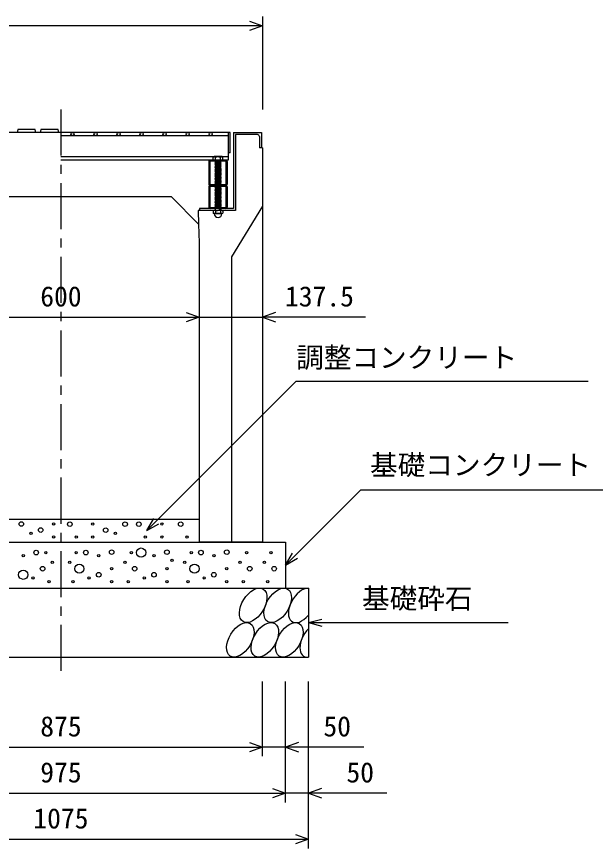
# Model space of a CAD drawing. Units: millimetres, scale not verified. Extents: x -16800 to 16800, y -5940 to 5940.
# Drawn here: x 8185 to 9442, y 2019 to 3826 of the extents above; entities that cross this region are included whole.
import ezdxf
from ezdxf.enums import TextEntityAlignment as Align

# ---------------------------------------------------------------- set-up
doc = ezdxf.new("R2010")
doc.units = ezdxf.units.MM
doc.header["$LTSCALE"] = 20
doc.linetypes.add('CHAIN1', pattern=[8, 5, -1, 1, -1])
doc.linetypes.add('DOTTED', pattern=[1.75, 0.25, -1.5])
for name, color, linetype, lineweight in [('0-0_DIM', 7, 'Continuous', 25), ('0-2_HATCH', 6, 'Continuous', 25), ('0-5_OUTLINE', 3, 'Continuous', 25)]:
    doc.layers.add(name, color=color, linetype=linetype, lineweight=lineweight)
doc.styles.add('ＭＳ ゴシック', font='')
doc.styles.get('ＭＳ ゴシック').set_extended_font_data('MS Gothic')

msp = doc.modelspace()

# ---------------------------------------------------------------- linework, layer by layer
at = {"layer": '0-0_DIM'}
for p, q in [((8719.28, 3826.41), (8719.28, 3624.66)), ((8719.28, 3806.41), (7844.28, 3806.41)), ((7981.78, 3173.37), (8581.78, 3173.37)), ((8581.78, 3173.37), (8719.28, 3173.37)), ((8943.32, 3173.37), (8719.28, 3173.37)), ((8468.1, 2709.66), (8792.57, 3034.13)), ((8792.57, 3034.13), (9426.92, 3034.13)), ((8932.94, 2798.32), (8769.28, 2634.66)), ((8932.94, 2798.32), (9579.81, 2798.32)), ((8468.1, 2709.66), (8483.1, 2735.64)), ((8468.1, 2709.66), (8494.08, 2724.66)), ((8769.28, 2634.66), (8784.28, 2660.64)), ((8769.28, 2634.66), (8795.26, 2649.66)), ((8819.28, 2509.66), (8848.26, 2517.43)), ((8819.28, 2509.66), (9252.6, 2509.66)), ((8819.28, 2509.66), (8848.26, 2501.9)), ((8719.28, 2219.15), (8719.28, 2381.49)), ((8769.28, 2119.15), (8769.28, 2381.49)), ((8819.28, 2019.15), (8819.28, 2381.49)), ((7844.28, 2239.15), (8719.28, 2239.15)), ((8939.28, 2239.15), (8719.28, 2239.15)), ((7794.28, 2139.15), (8769.28, 2139.15)), ((8989.28, 2139.15), (8769.28, 2139.15)), ((7744.28, 2039.15), (8819.28, 2039.15))]:
    msp.add_line(p, q, dxfattribs=at)
at = {"layer": '0-0_DIM', "linetype": 'CHAIN1'}
msp.add_line((8281.78, 3624.66), (8281.78, 2384.66), dxfattribs=at)
at = {"layer": '0-0_DIM'}
for points in [[(8691.13, 3816.67), (8719.32, 3806.41), (8691.13, 3796.14)], [(8553.59, 3183.63), (8581.78, 3173.37), (8553.59, 3163.11)], [(8747.47, 3183.63), (8719.28, 3173.37), (8747.47, 3163.11)], [(8691.09, 2249.41), (8719.28, 2239.15), (8691.09, 2228.89)], [(8797.47, 2249.41), (8769.28, 2239.15), (8797.47, 2228.89)], [(8741.09, 2149.41), (8769.28, 2139.15), (8741.09, 2128.89)], [(8847.47, 2149.41), (8819.28, 2139.15), (8847.47, 2128.89)], [(8791.09, 2049.41), (8819.28, 2039.15), (8791.09, 2028.89)]]:
    msp.add_lwpolyline(points, dxfattribs=at)
at = {"layer": '0-2_HATCH'}
for p, q in [((8226.78, 3574.66), (8225.78, 3581.16)), ((8276.78, 3574.66), (8275.78, 3581.16)), ((8649.28, 3574.66), (8281.78, 3574.66)), ((8644.78, 3567.66), (8281.78, 3567.66)), ((8644.78, 3574.66), (8644.78, 3514.66)), ((8649.28, 3530.66), (8649.28, 3574.66)), ((8656.28, 3574.66), (8656.28, 3409.66)), ((8660.78, 3570.16), (8660.78, 3405.16)), ((8708.28, 3570.16), (8660.78, 3570.16)), ((8712.78, 3565.66), (8712.78, 3541.66)), ((8649.28, 3530.66), (8644.78, 3530.66)), ((8717.28, 3541.66), (8712.78, 3541.66)), ((8613.6, 3521.66), (8281.78, 3521.66)), ((8644.78, 3514.66), (8281.78, 3514.66)), ((8602.78, 3511.66), (8602.78, 3462.66)), ((8639.78, 3514.66), (8605.78, 3514.66)), ((8614.28, 3522.16), (8612.28, 3520.66)), ((8612.28, 3514.66), (8612.28, 3520.66)), ((8633.28, 3514.66), (8612.28, 3514.66)), ((8612.61, 3520.94), (8614.28, 3522.16)), ((8631.28, 3522.16), (8614.28, 3522.16)), ((8616.28, 3514.66), (8629.28, 3514.66)), ((8616.28, 3513.66), (8617.28, 3514.66)), ((8617.28, 3512.66), (8616.28, 3513.66)), ((8629.28, 3512.66), (8616.28, 3511.66)), ((8616.28, 3511.66), (8617.28, 3512.66)), ((8617.28, 3510.66), (8616.28, 3511.66)), ((8616.28, 3509.66), (8617.28, 3510.66)), ((8629.28, 3510.66), (8616.28, 3509.66)), ((8617.28, 3508.66), (8616.28, 3509.66)), ((8616.28, 3507.66), (8617.28, 3508.66)), ((8629.28, 3508.66), (8616.28, 3507.66)), ((8617.28, 3506.66), (8616.28, 3507.66)), ((8616.28, 3505.66), (8617.28, 3506.66)), ((8629.28, 3506.66), (8616.28, 3505.66)), ((8617.28, 3514.66), (8617.28, 3520.66)), ((8628.28, 3514.66), (8628.28, 3520.66)), ((8628.28, 3513.66), (8629.28, 3514.66)), ((8629.28, 3512.66), (8628.28, 3513.66)), ((8628.28, 3509.66), (8629.28, 3510.66)), ((8629.28, 3508.66), (8628.28, 3509.66)), ((8628.28, 3507.66), (8629.28, 3508.66)), ((8629.28, 3506.66), (8628.28, 3507.66)), ((8628.28, 3505.66), (8629.28, 3506.66)), ((8632.96, 3520.94), (8631.28, 3522.16)), ((8644.78, 3521.66), (8631.97, 3521.66)), ((8633.28, 3514.66), (8633.28, 3520.66)), ((8642.78, 3511.66), (8642.78, 3462.66)), ((8617.28, 3504.66), (8616.28, 3505.66)), ((8616.28, 3503.66), (8617.28, 3504.66)), ((8629.28, 3504.66), (8616.28, 3503.66)), ((8617.28, 3502.66), (8616.28, 3503.66)), ((8629.28, 3502.66), (8616.28, 3501.66)), ((8616.28, 3501.66), (8617.28, 3502.66)), ((8629.28, 3500.66), (8616.28, 3499.66)), ((8617.28, 3498.66), (8616.28, 3499.66)), ((8629.28, 3498.66), (8616.28, 3497.66)), ((8616.28, 3497.66), (8617.28, 3498.66)), ((8617.28, 3496.66), (8616.28, 3497.66)), ((8629.28, 3496.66), (8616.28, 3495.66)), ((8616.28, 3495.66), (8617.28, 3496.66)), ((8617.28, 3494.66), (8616.28, 3495.66)), ((8629.28, 3494.66), (8616.28, 3493.66)), ((8616.28, 3493.66), (8617.28, 3494.66)), ((8617.28, 3492.66), (8616.28, 3493.66)), ((8629.28, 3492.66), (8616.28, 3491.66)), ((8616.28, 3491.66), (8617.28, 3492.66)), ((8617.28, 3490.66), (8616.28, 3491.66)), ((8629.28, 3490.66), (8616.28, 3489.66)), ((8616.28, 3489.66), (8617.28, 3490.66)), ((8617.28, 3488.66), (8616.28, 3489.66)), ((8629.28, 3488.66), (8616.28, 3487.66)), ((8616.28, 3487.66), (8617.28, 3488.66)), ((8629.28, 3504.66), (8628.28, 3505.66)), ((8628.28, 3501.66), (8629.28, 3502.66)), ((8629.28, 3500.66), (8628.28, 3501.66)), ((8628.28, 3499.66), (8629.28, 3500.66)), ((8629.28, 3498.66), (8628.28, 3499.66)), ((8628.28, 3497.66), (8629.28, 3498.66)), ((8628.28, 3497.66), (8629.28, 3496.66)), ((8628.28, 3495.66), (8629.28, 3496.66)), ((8628.28, 3495.66), (8629.28, 3494.66)), ((8628.28, 3493.66), (8629.28, 3494.66)), ((8628.28, 3493.66), (8629.28, 3492.66)), ((8628.28, 3491.66), (8629.28, 3492.66)), ((8628.28, 3491.66), (8629.28, 3490.66)), ((8628.28, 3489.66), (8629.28, 3490.66)), ((8628.28, 3489.66), (8629.28, 3488.66)), ((8628.28, 3487.66), (8629.28, 3488.66)), ((8617.28, 3486.66), (8616.28, 3487.66)), ((8629.28, 3486.66), (8616.28, 3485.66)), ((8616.28, 3485.66), (8617.28, 3486.66)), ((8617.28, 3484.66), (8616.28, 3485.66)), ((8629.28, 3484.66), (8616.28, 3483.66)), ((8616.28, 3483.66), (8617.28, 3484.66)), ((8617.28, 3482.66), (8616.28, 3483.66)), ((8629.28, 3482.66), (8616.28, 3481.66)), ((8616.28, 3481.66), (8617.28, 3482.66)), ((8617.28, 3480.66), (8616.28, 3481.66)), ((8629.28, 3480.66), (8616.28, 3479.66)), ((8616.28, 3479.66), (8617.28, 3480.66)), ((8617.28, 3478.66), (8616.28, 3479.66)), ((8629.28, 3478.66), (8616.28, 3477.66)), ((8616.28, 3477.66), (8617.28, 3478.66)), ((8617.28, 3476.66), (8616.28, 3477.66)), ((8629.28, 3476.66), (8616.28, 3475.66)), ((8616.28, 3475.66), (8617.28, 3476.66)), ((8617.28, 3474.67), (8616.28, 3475.66)), ((8616.28, 3473.67), (8617.28, 3474.67)), ((8629.28, 3474.66), (8616.28, 3473.66)), ((8617.28, 3472.67), (8616.28, 3473.67)), ((8629.29, 3472.66), (8616.28, 3471.66)), ((8616.28, 3471.66), (8617.28, 3472.66)), ((8617.28, 3470.66), (8616.28, 3471.66)), ((8629.29, 3470.66), (8616.29, 3469.66)), ((8616.29, 3469.66), (8617.29, 3470.66)), ((8628.28, 3487.66), (8629.28, 3486.66)), ((8628.28, 3485.66), (8629.28, 3486.66)), ((8628.28, 3485.66), (8629.28, 3484.66)), ((8628.28, 3483.66), (8629.28, 3484.66)), ((8628.28, 3483.66), (8629.28, 3482.66)), ((8628.28, 3481.66), (8629.28, 3482.66)), ((8628.28, 3481.66), (8629.28, 3480.66)), ((8628.28, 3479.66), (8629.28, 3480.66)), ((8628.28, 3479.66), (8629.28, 3478.66)), ((8628.28, 3477.66), (8629.28, 3478.66)), ((8628.28, 3477.66), (8629.28, 3476.66)), ((8628.28, 3475.66), (8629.28, 3476.66)), ((8628.28, 3475.66), (8629.29, 3474.66)), ((8628.28, 3473.66), (8629.28, 3474.66)), ((8628.28, 3473.66), (8629.29, 3472.66)), ((8628.28, 3471.66), (8629.29, 3472.66)), ((8628.29, 3471.66), (8629.29, 3470.66)), ((8628.29, 3469.66), (8629.29, 3470.66)), ((8602.78, 3456.66), (8602.78, 3412.66)), ((8639.78, 3459.66), (8605.78, 3459.66)), ((8639.78, 3459.66), (8605.78, 3459.66)), ((8617.29, 3468.66), (8616.29, 3469.66)), ((8629.29, 3468.66), (8616.29, 3467.66)), ((8616.29, 3467.66), (8617.29, 3468.66)), ((8617.29, 3466.66), (8616.29, 3467.66)), ((8629.29, 3466.66), (8616.29, 3465.66)), ((8616.29, 3465.66), (8617.29, 3466.66)), ((8617.29, 3464.66), (8616.29, 3465.66)), ((8629.29, 3464.66), (8616.29, 3463.66)), ((8616.29, 3463.66), (8617.29, 3464.66)), ((8617.29, 3462.66), (8616.29, 3463.66)), ((8629.29, 3456.66), (8616.29, 3455.66)), ((8616.29, 3455.66), (8617.29, 3456.66)), ((8617.29, 3454.66), (8616.29, 3455.66)), ((8629.29, 3454.66), (8616.29, 3453.66)), ((8616.29, 3453.66), (8617.29, 3454.66)), ((8617.29, 3452.66), (8616.29, 3453.66)), ((8629.3, 3462.65), (8616.3, 3461.65)), ((8616.3, 3461.65), (8617.3, 3462.65)), ((8617.3, 3460.65), (8616.3, 3461.65)), ((8616.3, 3459.65), (8617.3, 3460.65)), ((8617.3, 3458.65), (8616.3, 3459.65)), ((8616.3, 3457.65), (8617.3, 3458.65)), ((8617.3, 3456.65), (8616.3, 3457.65)), ((8629.3, 3452.65), (8616.3, 3451.65)), ((8616.3, 3451.65), (8617.3, 3452.65)), ((8628.29, 3469.66), (8629.29, 3468.66)), ((8628.29, 3467.66), (8629.29, 3468.66)), ((8628.29, 3467.66), (8629.29, 3466.66)), ((8628.29, 3465.66), (8629.29, 3466.66)), ((8628.29, 3465.66), (8629.29, 3464.65)), ((8628.29, 3463.65), (8629.29, 3464.65)), ((8628.29, 3463.65), (8629.3, 3462.65)), ((8628.29, 3455.66), (8629.29, 3456.66)), ((8628.29, 3455.66), (8629.3, 3454.65)), ((8628.29, 3453.66), (8629.29, 3454.66)), ((8628.29, 3453.66), (8629.3, 3452.65)), ((8628.3, 3461.65), (8629.3, 3462.65)), ((8628.3, 3461.65), (8629.3, 3460.65)), ((8628.3, 3459.65), (8629.3, 3460.65)), ((8628.3, 3459.65), (8629.3, 3458.65)), ((8628.3, 3457.65), (8629.3, 3458.65)), ((8628.3, 3457.65), (8629.3, 3456.65)), ((8628.3, 3451.65), (8629.3, 3452.65)), ((8642.78, 3456.66), (8642.78, 3412.66)), ((8617.3, 3450.65), (8616.3, 3451.65)), ((8629.3, 3450.65), (8616.3, 3449.65)), ((8616.3, 3449.65), (8617.3, 3450.65)), ((8617.3, 3448.65), (8616.3, 3449.65)), ((8629.3, 3448.65), (8616.3, 3447.65)), ((8616.3, 3447.65), (8617.3, 3448.65)), ((8617.3, 3446.65), (8616.3, 3447.65)), ((8629.3, 3446.65), (8616.3, 3445.65)), ((8616.3, 3445.65), (8617.3, 3446.65)), ((8617.3, 3444.65), (8616.3, 3445.65)), ((8629.31, 3444.65), (8616.31, 3443.65)), ((8616.31, 3443.65), (8617.31, 3444.65)), ((8617.31, 3442.65), (8616.31, 3443.65)), ((8629.31, 3442.64), (8616.31, 3441.64)), ((8616.31, 3441.64), (8617.31, 3442.64)), ((8617.31, 3440.64), (8616.31, 3441.64)), ((8629.31, 3440.64), (8616.31, 3439.64)), ((8616.31, 3439.64), (8617.31, 3440.64)), ((8617.31, 3438.64), (8616.31, 3439.64)), ((8629.31, 3438.64), (8616.31, 3437.64)), ((8616.31, 3437.64), (8617.31, 3438.64)), ((8617.31, 3436.64), (8616.31, 3437.64)), ((8629.32, 3436.64), (8616.32, 3435.64)), ((8616.32, 3435.64), (8617.32, 3436.64)), ((8617.32, 3434.64), (8616.32, 3435.64)), ((8629.32, 3434.64), (8616.32, 3433.64)), ((8616.32, 3433.64), (8617.32, 3434.64)), ((8628.3, 3451.65), (8629.3, 3450.65)), ((8628.3, 3449.65), (8629.3, 3450.65)), ((8628.3, 3449.65), (8629.3, 3448.65)), ((8628.3, 3447.65), (8629.3, 3448.65)), ((8628.3, 3447.65), (8629.3, 3446.65)), ((8628.3, 3445.65), (8629.3, 3446.65)), ((8628.3, 3445.65), (8629.31, 3444.65)), ((8628.31, 3443.65), (8629.31, 3444.65)), ((8628.31, 3443.65), (8629.31, 3442.64)), ((8628.31, 3441.64), (8629.31, 3442.64)), ((8628.31, 3441.64), (8629.31, 3440.64)), ((8628.31, 3439.64), (8629.31, 3440.64)), ((8628.31, 3439.64), (8629.31, 3438.64)), ((8628.31, 3437.64), (8629.31, 3438.64)), ((8628.31, 3437.64), (8629.32, 3436.64)), ((8628.32, 3435.64), (8629.32, 3436.64)), ((8628.32, 3435.64), (8629.32, 3434.64)), ((8628.32, 3433.64), (8629.32, 3434.64)), ((8617.32, 3432.64), (8616.32, 3433.64)), ((8629.32, 3432.63), (8616.32, 3431.63)), ((8616.32, 3431.63), (8617.32, 3432.63)), ((8617.32, 3430.63), (8616.32, 3431.63)), ((8629.32, 3430.63), (8616.32, 3429.63)), ((8616.32, 3429.63), (8617.32, 3430.63)), ((8617.32, 3428.63), (8616.32, 3429.63)), ((8629.33, 3428.63), (8616.33, 3427.63)), ((8616.33, 3427.63), (8617.33, 3428.63)), ((8617.33, 3426.63), (8616.33, 3427.63)), ((8629.33, 3426.63), (8616.33, 3425.63)), ((8616.33, 3425.63), (8617.33, 3426.63)), ((8617.33, 3424.63), (8616.33, 3425.63)), ((8629.33, 3424.63), (8616.33, 3423.63)), ((8616.33, 3423.63), (8617.33, 3424.63)), ((8617.33, 3422.63), (8616.33, 3423.63)), ((8629.33, 3422.62), (8616.33, 3421.62)), ((8616.33, 3421.62), (8617.33, 3422.62)), ((8617.33, 3420.62), (8616.33, 3421.62)), ((8629.34, 3420.62), (8616.34, 3419.62)), ((8616.34, 3419.62), (8617.34, 3420.62)), ((8617.34, 3418.62), (8616.34, 3419.62)), ((8629.34, 3418.62), (8616.34, 3417.62)), ((8616.34, 3417.62), (8617.34, 3418.62)), ((8617.34, 3416.62), (8616.34, 3417.62)), ((8629.34, 3416.62), (8616.34, 3415.62)), ((8616.34, 3415.62), (8617.34, 3416.62)), ((8628.32, 3433.64), (8629.32, 3432.63)), ((8628.32, 3431.63), (8629.32, 3432.63)), ((8628.32, 3431.63), (8629.32, 3430.63)), ((8628.32, 3429.63), (8629.32, 3430.63)), ((8628.32, 3429.63), (8629.33, 3428.63)), ((8628.33, 3427.63), (8629.33, 3428.63)), ((8628.33, 3427.63), (8629.33, 3426.63)), ((8628.33, 3425.63), (8629.33, 3426.63)), ((8628.33, 3425.63), (8629.33, 3424.63)), ((8628.33, 3423.63), (8629.33, 3424.63)), ((8628.33, 3423.63), (8629.33, 3422.62)), ((8628.33, 3421.62), (8629.33, 3422.62)), ((8628.33, 3421.62), (8629.34, 3420.62)), ((8628.34, 3419.62), (8629.34, 3420.62)), ((8628.34, 3419.62), (8629.34, 3418.62)), ((8628.34, 3417.62), (8629.34, 3418.62)), ((8628.34, 3417.62), (8629.34, 3416.62)), ((8628.34, 3415.62), (8629.34, 3416.62)), ((8660.78, 3405.16), (8580.02, 3405.16)), ((8580.02, 3405.16), (8580.76, 3375.69)), ((8582.28, 3409.66), (8582.28, 3405.16)), ((8656.28, 3409.66), (8582.28, 3409.66)), ((8639.78, 3409.66), (8605.78, 3409.66)), ((8613.44, 3405.16), (8612.58, 3404.51)), ((8612.58, 3404.51), (8612.58, 3399.33)), ((8614.27, 3398.36), (8612.58, 3399.33)), ((8632.12, 3405.16), (8613.44, 3405.16)), ((8614.27, 3398.03), (8614.27, 3398.36)), ((8631.3, 3398.36), (8614.27, 3398.36)), ((8631.3, 3398.03), (8614.27, 3398.03)), ((8617.34, 3414.62), (8616.34, 3415.62)), ((8629.34, 3414.62), (8616.34, 3413.62)), ((8616.34, 3413.62), (8617.34, 3414.62)), ((8617.34, 3412.62), (8616.34, 3413.62)), ((8629.35, 3412.61), (8616.35, 3411.61)), ((8616.35, 3411.61), (8617.35, 3412.61)), ((8617.35, 3410.61), (8616.35, 3411.61)), ((8616.35, 3409.61), (8617.35, 3410.61)), ((8617.35, 3408.61), (8616.35, 3409.61)), ((8616.35, 3407.61), (8617.35, 3408.61)), ((8617.35, 3406.61), (8616.35, 3407.61)), ((8616.35, 3405.61), (8617.35, 3406.61)), ((8616.8, 3405.16), (8616.35, 3405.61)), ((8617.68, 3404.51), (8617.68, 3399.33)), ((8627.89, 3404.51), (8627.89, 3399.33)), ((8628.34, 3415.62), (8629.34, 3414.62)), ((8628.34, 3413.62), (8629.34, 3414.62)), ((8628.34, 3413.62), (8629.35, 3412.61)), ((8628.35, 3411.61), (8629.35, 3412.61)), ((8628.35, 3411.61), (8629.35, 3410.61)), ((8628.35, 3409.61), (8629.35, 3410.61)), ((8628.35, 3409.61), (8629.35, 3408.61)), ((8628.35, 3407.61), (8629.35, 3408.61)), ((8628.35, 3407.61), (8629.35, 3406.61)), ((8628.35, 3405.61), (8629.35, 3406.61)), ((8628.35, 3405.61), (8628.8, 3405.16)), ((8631.3, 3398.36), (8632.99, 3399.33)), ((8631.3, 3398.03), (8631.3, 3398.36)), ((8632.12, 3405.16), (8632.99, 3404.51)), ((8632.99, 3404.51), (8632.99, 3399.33))]:
    msp.add_line(p, q, dxfattribs=at)
at = {"layer": '0-2_HATCH', "linetype": 'DOTTED'}
for p, q in [((8629.28, 3514.66), (8616.28, 3513.66)), ((8629.3, 3460.65), (8616.3, 3459.65)), ((8629.3, 3458.65), (8616.3, 3457.65)), ((8629.35, 3410.61), (8616.35, 3409.61)), ((8629.35, 3408.61), (8616.35, 3407.61)), ((8629.35, 3406.61), (8616.35, 3405.61)), ((8616.8, 3405.16), (8628.8, 3405.16))]:
    msp.add_line(p, q, dxfattribs=at)
at = {"layer": '0-2_HATCH'}
for points in [[(8225.78, 3581.16), (8187.78, 3581.16), (8186.78, 3574.66)], [(8275.78, 3581.16), (8237.78, 3581.16), (8236.78, 3574.66)], [(8629.28, 3510.66), (8628.28, 3511.66), (8629.28, 3512.66)], [(8616.28, 3499.66), (8617.28, 3500.66), (8616.28, 3501.66)], [(8629.28, 3502.66), (8628.28, 3503.66), (8629.28, 3504.66)]]:
    msp.add_lwpolyline(points, dxfattribs=at)
for points in [[(8605.08, 3512.36), (8605.08, 3461.96), (8640.48, 3461.96), (8640.48, 3512.36)], [(8605.08, 3457.36), (8605.08, 3411.96), (8640.48, 3411.96), (8640.48, 3457.36)]]:
    msp.add_lwpolyline(points, close=True, dxfattribs=at)
for centre, radius in [((8306.78, 3571.16), 3.5), ((8356.78, 3571.16), 3.5), ((8406.78, 3571.16), 3.5), ((8456.78, 3571.16), 3.5), ((8506.78, 3571.16), 3.5), ((8556.78, 3571.16), 3.5), ((8606.78, 3571.16), 3.5), ((8195.66, 2723.97), 5), ((8237.71, 2710.84), 5), ((8265.75, 2723.97), 2.5), ((8300.92, 2723.69), 5), ((8350.82, 2723.69), 2.5), ((8378.86, 2710.56), 5), ((8420.92, 2723.69), 5), ((8450.92, 2723.69), 5), ((8500.82, 2723.69), 2.5), ((8541.72, 2723.69), 5), ((8216.69, 2703.84), 2.5), ((8265.75, 2695.96), 2.5), ((8314.94, 2695.68), 2.5), ((8350.82, 2695.68), 2.5), ((8399.89, 2703.56), 2.5), ((8464.94, 2695.68), 2.5), ((8500.82, 2695.68), 2.5), ((8555.74, 2695.68), 2.5), ((8199.79, 2654.84), 2.5), ((8227.82, 2661.84), 5), ((8248.86, 2661.84), 2.5), ((8314.71, 2661.84), 2.5), ((8335.74, 2661.84), 5), ((8363.78, 2654.84), 2.5), ((8391.82, 2662.72), 5), ((8434.71, 2661.84), 2.5), ((8455.74, 2661.84), 10), ((8483.78, 2654.84), 2.5), ((8511.82, 2662.72), 5), ((8564.71, 2661.84), 2.5), ((8585.74, 2661.84), 5), ((8613.78, 2654.84), 2.5), ((8641.82, 2662.72), 5), ((8684.71, 2661.84), 2.5), ((8737.69, 2661.84), 2.5), ((8262.87, 2640.83), 2.5), ((8300.69, 2640.83), 2.5), ((8420.69, 2640.83), 2.5), ((8523.16, 2645.15), 2.5), ((8550.69, 2640.83), 2.5), ((8670.69, 2640.83), 2.5), ((8723.67, 2640.83), 2.5), ((8199.79, 2613.69), 10), ((8241.84, 2626.82), 5), ((8321.72, 2626.82), 10), ((8391.82, 2626.82), 2.5), ((8441.72, 2626.82), 5), ((8511.82, 2626.82), 2.5), ((8571.72, 2626.82), 10), ((8641.82, 2626.82), 2.5), ((8691.72, 2626.82), 5), ((8744.7, 2626.82), 5), ((8220.82, 2606.69), 2.5), ((8342.75, 2606.69), 2.5), ((8363.78, 2613.69), 5), ((8462.75, 2606.69), 2.5), ((8483.78, 2613.69), 5), ((8592.75, 2606.69), 2.5), ((8613.78, 2613.69), 5), ((8255.86, 2598.81), 2.5), ((8307.7, 2598.81), 2.5), ((8391.82, 2598.81), 2.5), ((8427.7, 2598.81), 2.5), ((8511.82, 2598.81), 2.5), ((8557.7, 2598.81), 2.5), ((8641.82, 2598.81), 2.5), ((8677.7, 2598.81), 2.5), ((8730.68, 2598.81), 2.5)]:
    msp.add_circle(centre, radius, dxfattribs=at)
for centre, radius, start, end in [((8708.28, 3565.66), 4.5, 0, 90), ((8605.78, 3511.66), 3, 90, 180), ((8614.78, 3518.04), 3.62, 46.39563, 133.60437), ((8622.78, 3506.04), 15.62, 69.39075, 110.60925), ((8630.78, 3518.04), 3.62, 46.39563, 133.60437), ((8639.78, 3511.66), 3, 0, 90), ((8605.78, 3462.66), 3, 180, 270), ((8605.78, 3456.66), 3, 90, 180), ((8639.78, 3462.66), 3, 270, 0), ((8639.78, 3456.66), 3, 0, 90), ((8605.78, 3412.66), 3, 180, 270), ((8615.13, 3399.82), 5.35, 61.49832, 118.50684), ((8615.13, 3404.03), 5.35, 241.49843, 298.50089), ((8622.78, 3398.03), 8.19, 180, 359.99995), ((8622.78, 3384.75), 20.42, 75.52621, 104.47362), ((8622.78, 3419.1), 20.42, 255.52638, 284.47374), ((8630.44, 3399.82), 5.35, 61.49231, 118.50169), ((8630.44, 3404.03), 5.35, 241.49989, 298.5), ((8639.78, 3412.66), 3, 270, 0)]:
    msp.add_arc(centre, radius, start, end, dxfattribs=at)
for centre in [(8699.01, 2547.14), (8752.22, 2547.14), (8671.12, 2472.15), (8724.33, 2472.15), (8777.54, 2472.15)]:
    msp.add_ellipse(centre, major_axis=(21.81, 35.31), ratio=0.5792, dxfattribs=at)
for centre, start_param, end_param in [((8805.42, 2547.14), 0.3357715, 4.4411806), ((8830.74, 2472.15), 1.2110787, 3.5658734)]:
    msp.add_ellipse(centre, major_axis=(21.81, 35.31), ratio=0.5792, start_param=start_param, end_param=end_param, dxfattribs=at)
at = {"layer": '0-5_OUTLINE'}
for p, q in [((8281.78, 3574.66), (7846.28, 3574.66)), ((8656.28, 3574.66), (8717.28, 3574.66)), ((8717.28, 3574.66), (8717.28, 3541.66)), ((8719.28, 3541.66), (8717.28, 3541.66)), ((8719.28, 3541.66), (8719.28, 2684.66)), ((8521.78, 3434.66), (8041.78, 3434.66)), ((8521.78, 3434.66), (8580.76, 3375.69)), ((8719.28, 3414.66), (8651.78, 3304.66)), ((8580.76, 3375.69), (8581.78, 3334.66)), ((8581.78, 3334.66), (8581.78, 2684.66)), ((8651.78, 3304.66), (8651.78, 2684.66)), ((7981.78, 2734.66), (8581.78, 2734.66)), ((7794.28, 2684.66), (8769.28, 2684.66)), ((8719.28, 2684.66), (8581.78, 2684.66)), ((8769.28, 2684.66), (8769.28, 2584.66)), ((7744.28, 2584.66), (8819.28, 2584.66)), ((8819.28, 2584.66), (8819.28, 2434.66)), ((7744.28, 2434.66), (8819.28, 2434.66))]:
    msp.add_line(p, q, dxfattribs=at)

# ---------------------------------------------------------------- texts
at = {"layer": '0-0_DIM', "style": 'ＭＳ ゴシック'}
for s, p in [('600', (8236.78, 3183.37)), ('137.5', (8768.32, 3183.37)), ('調整コンクリート', (8792.57, 3050.55)), ('基礎コンクリート', (8952.94, 2817.05)), ('基礎砕石', (8935.6, 2526.83)), ('875', (8236.78, 2249.15)), ('50', (8851.72, 2249.15)), ('975', (8236.78, 2149.15)), ('50', (8901.72, 2149.15)), ('1075', (8221.78, 2049.15))]:
    msp.add_text(s, height=43.99, dxfattribs=at).set_placement(p, align=Align.BOTTOM_LEFT)

doc.saveas('drawing.dxf')
